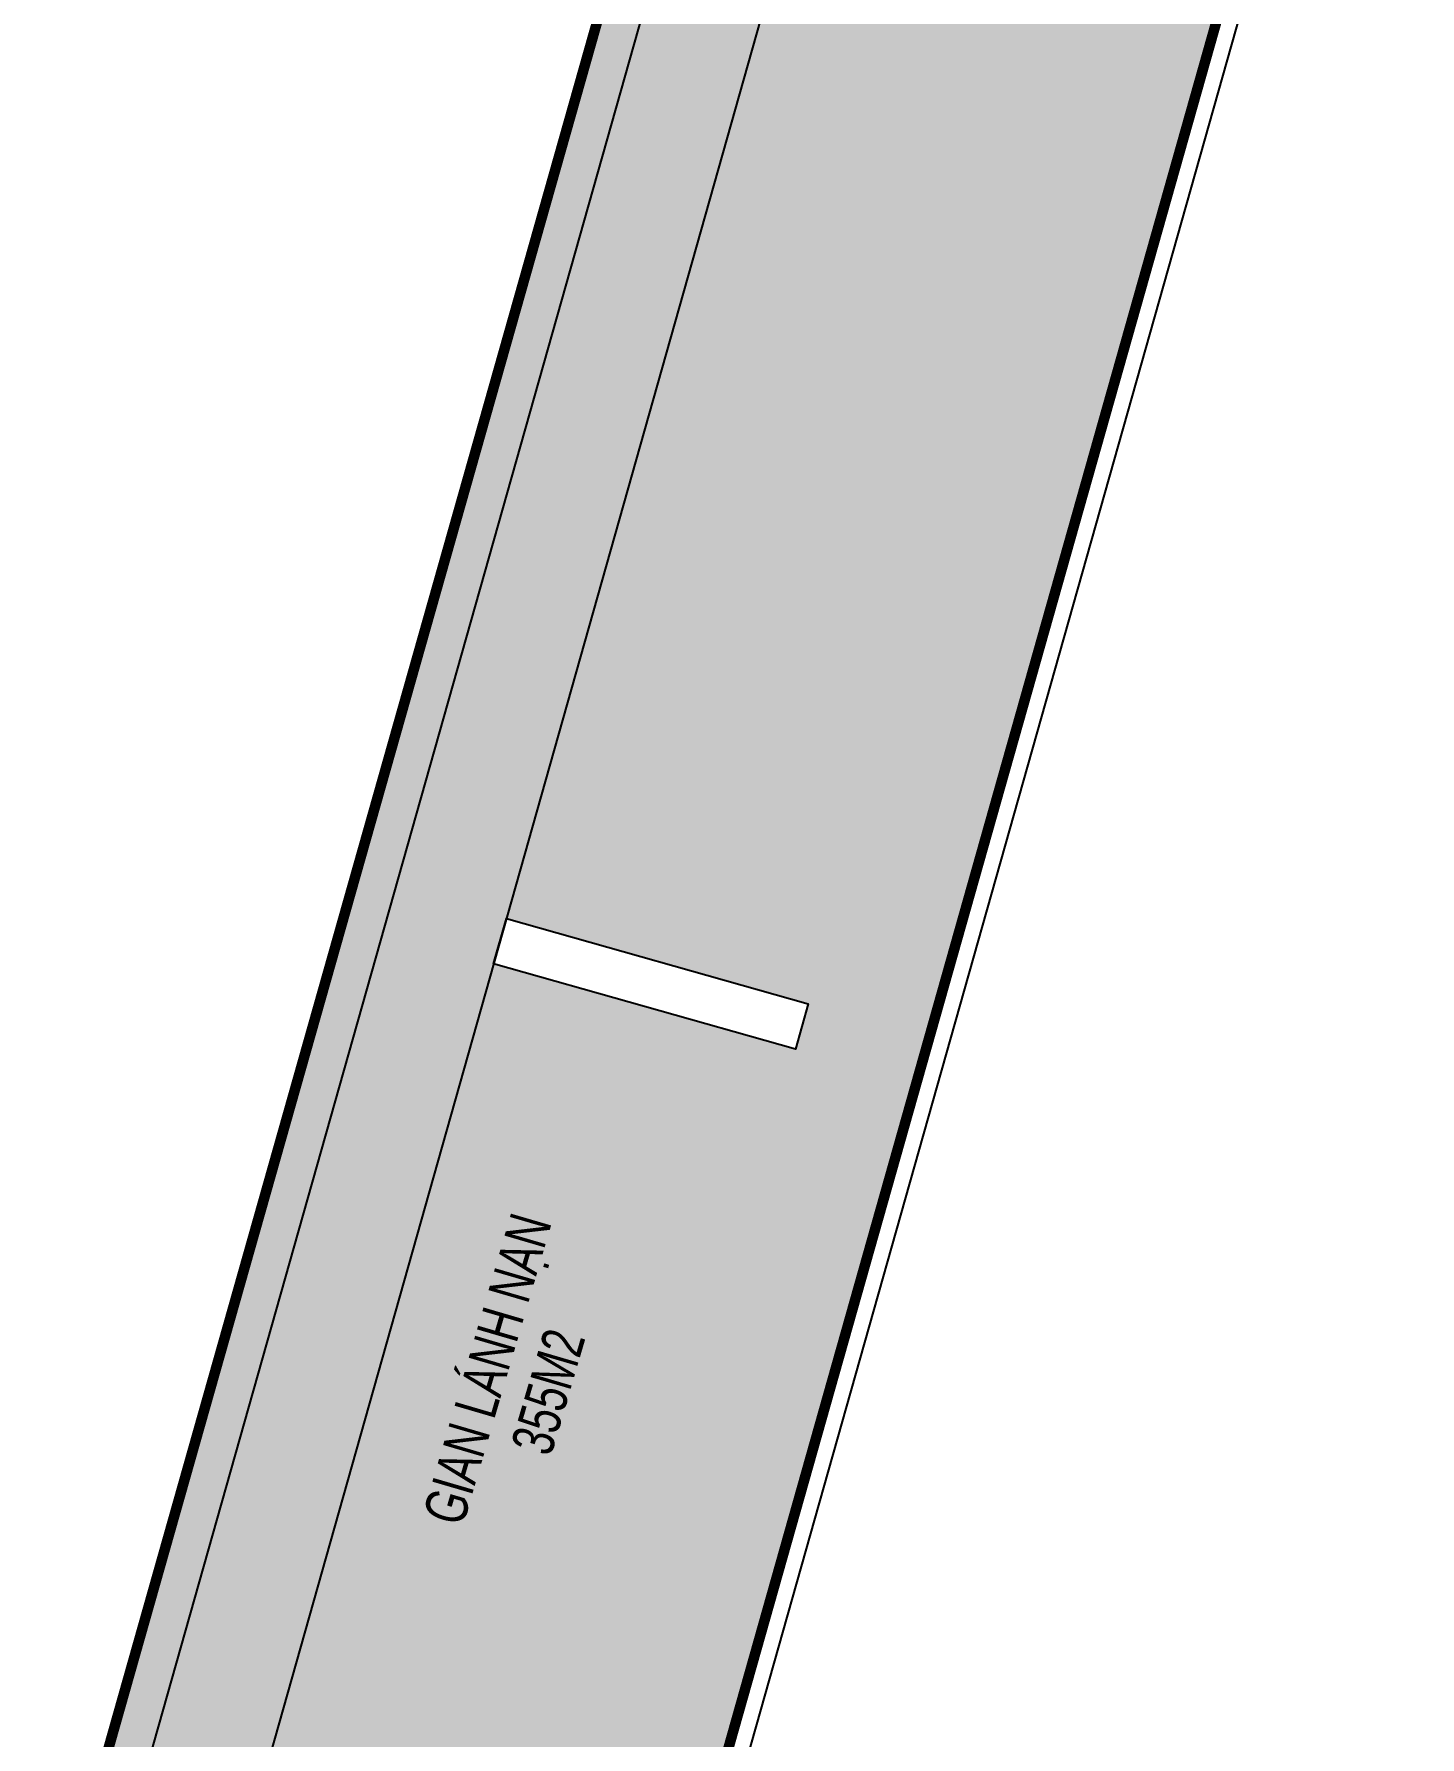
# Model space of a CAD drawing. Header units: millimetres. Extents: x -1307397 to 11565522512, y -626897 to 1138105.
# Drawn here: x -51194 to -37945, y 129713 to 145996 of the extents above; entities that cross this region are included whole.
import ezdxf
from ezdxf.enums import TextEntityAlignment as Align

# ---------------------------------------------------------------- set-up
doc = ezdxf.new("R2010")
doc.units = ezdxf.units.MM
doc.header["$MEASUREMENT"] = 0
doc.linetypes.add('Xref_NT1+NT2_MBDV Cot vach_220729$0$CENTERX2', pattern=[4, 2.5, -0.5, 0.5, -0.5])
for name, color, linetype in [('KT-Net manh', 139, 'Continuous'), ('KT-Tuong', 1, 'Continuous'), ('Xref_NT1+NT2_MBDV Cot vach_220729$0$ccu12-Thay', 7, 'Continuous'), ('Xref_NT1+NT2_MBDV Cot vach_220729$0$KT-Text', 7, 'Continuous')]:
    doc.layers.add(name, color=color, linetype=linetype)
doc.styles.add('Xref_NT1+NT2_MBDV Cot vach_220729$0$Arial', font='arial.ttf', dxfattribs={"width": 0.7})

msp = doc.modelspace()

# ---------------------------------------------------------------- hatches: boundary and pattern name
at = {"layer": 'KT-Net manh'}
h = msp.add_hatch(dxfattribs=at)
h.set_pattern_fill('AR-PARQ1', color=256, scale=100)
edge = h.paths.add_edge_path()
edge.add_line((-31404.8, 149687.2), (-38329.3, 151641.3))
edge.add_line((-38329.3, 151641.3), (-41622.5, 139986.9))
edge.add_line((-41622.5, 139986.9), (-42221, 137868.9))
edge.add_line((-42221, 137868.9), (-45113.2, 127633.8))
edge.add_line((-45113.2, 127633.8), (-45113.2, 127633.8))
edge.add_line((-45113.2, 127633.8), (-50995.8, 106815.8))
edge.add_line((-50995.8, 106815.8), (-47483.3, 105823.2))
edge.add_line((-47483.3, 105823.2), (-47809.6, 104668.5))
edge.add_line((-47809.6, 104668.5), (-56420.5, 107101.7))
edge.add_line((-56420.5, 107101.7), (-55897.8, 108951.4))
edge.add_line((-55897.8, 108951.4), (-56119.1, 109568.5))
edge.add_line((-56119.1, 109568.5), (-50885.5, 128236))
edge.add_line((-50885.5, 128236), (-50871, 128232))
edge.add_line((-50871, 128232), (-42858.6, 156547.7))
edge.add_line((-42858.6, 156547.7), (-42883.4, 156554.6))
edge.add_line((-42883.4, 156554.6), (-42808.5, 156743.6))
edge.add_arc((-37689.7, 154224.4), 5705.1, 23.03514, 153.79635, ccw=False)
edge.add_line((-32439.5, 156456.8), (-31068.7, 150848.6))
edge.add_line((-31068.7, 150848.6), (-30742.2, 149499.9))
edge.add_line((-30742.2, 149499.9), (-31404.8, 149687.2))
h.paths.add_polyline_path([(-43524.2, 148702.4), (-40638, 147886.7), (-40760.4, 147453.8), (-43646.6, 148269.4)], flags=16)
h.paths.add_polyline_path([(-46678.6, 137539.5), (-43792.3, 136723.8), (-43914.7, 136290.9), (-46800.9, 137106.5)], flags=16)
h.paths.add_polyline_path([(-49044.3, 129167.3), (-46158.1, 128351.7), (-46280.4, 127918.7), (-49166.7, 128734.3)], flags=16)
h.paths.add_polyline_path([(-51410, 120795.2), (-48523.8, 119979.5), (-48646.2, 119546.6), (-51532.4, 120362.1)], flags=16)
h.paths.add_polyline_path([(-53775.8, 112423), (-50889.6, 111607.3), (-51011.9, 111174.4), (-53898.1, 111990)], flags=16)

# ---------------------------------------------------------------- linework, layer by layer
at = {"layer": 'KT-Net manh', "color": 3, "linetype": 'Xref_NT1+NT2_MBDV Cot vach_220729$0$CENTERX2', "ltscale": 2, "const_width": 100, "elevation": 0}
msp.add_lwpolyline([(-31404.8, 149687.2), (-38329.3, 151641.3), (-41622.5, 139986.9), (-42221, 137868.9), (-45113.2, 127633.8), (-45113.2, 127633.8), (-50995.8, 106815.8), (-47483.3, 105823.2), (-47809.6, 104668.5), (-56420.5, 107101.7), (-55897.8, 108951.4), (-56119.1, 109568.5), (-50885.5, 128236), (-50871, 128232), (-42858.6, 156547.7), (-42883.4, 156554.6), (-42808.5, 156743.6, -0.6417496), (-32439.5, 156456.8), (-31068.7, 150848.6), (-30742.2, 149499.9), (-31404.8, 149687.2)], format="xyb", dxfattribs=at)
at = {"layer": 'KT-Tuong'}
for p, q in [((-50995.8, 106815.8), (-38340.4, 151602.1)), ((-50748.9, 106953.8, 0), (-38202.3, 151355.2, 0))]:
    msp.add_line(p, q, dxfattribs=at)
at = {"layer": 'KT-Tuong', "elevation": 0}
msp.add_lwpolyline([(-46678.6, 137539.5), (-43792.3, 136723.8), (-43914.7, 136290.9), (-46800.9, 137106.5)], close=True, dxfattribs=at)
at = {"layer": 'Xref_NT1+NT2_MBDV Cot vach_220729$0$ccu12-Thay'}
msp.add_line((-42580.2, 156088.5, 0), (-55728.3, 109565), dxfattribs=at)
at = {"layer": 'Xref_NT1+NT2_MBDV Cot vach_220729$0$ccu12-Thay', "elevation": 0}
for points in [[(-41014.8, 85871.8), (-27947.3, 132116.7, 0.0246876), (-27655.3, 133393.1, 0.0868938), (-27653.5, 134120), (-28143.8, 136121), (-32861.9, 155605.6, 0.771545), (-41527.2, 155769.7), (-55361.5, 106818)], [(-42960.4, 156214), (-56115.7, 109665.1, 0.2111738), (-56043.4, 109226.6, -0.1470455), (-55911.9, 108910.5), (-56418.7, 107116.7)]]:
    msp.add_lwpolyline(points, format="xyb", dxfattribs=at)

# ---------------------------------------------------------------- texts
at = {"layer": 'Xref_NT1+NT2_MBDV Cot vach_220729$0$KT-Text', "extrusion": (-1.84175e-07, -1.26534e-07, 1), "style": 'Xref_NT1+NT2_MBDV Cot vach_220729$0$Arial', "oblique": 360, "width": 0.7}
for s, p in [('GIAN LÁNH NẠN', (-46670.3, 133175, 0)), ('355M2', (-46088.3, 132958.6, 0))]:
    msp.add_text(s, height=400, rotation=73.6668, dxfattribs=at).set_placement(p, align=Align.CENTER)

doc.saveas('drawing.dxf')
